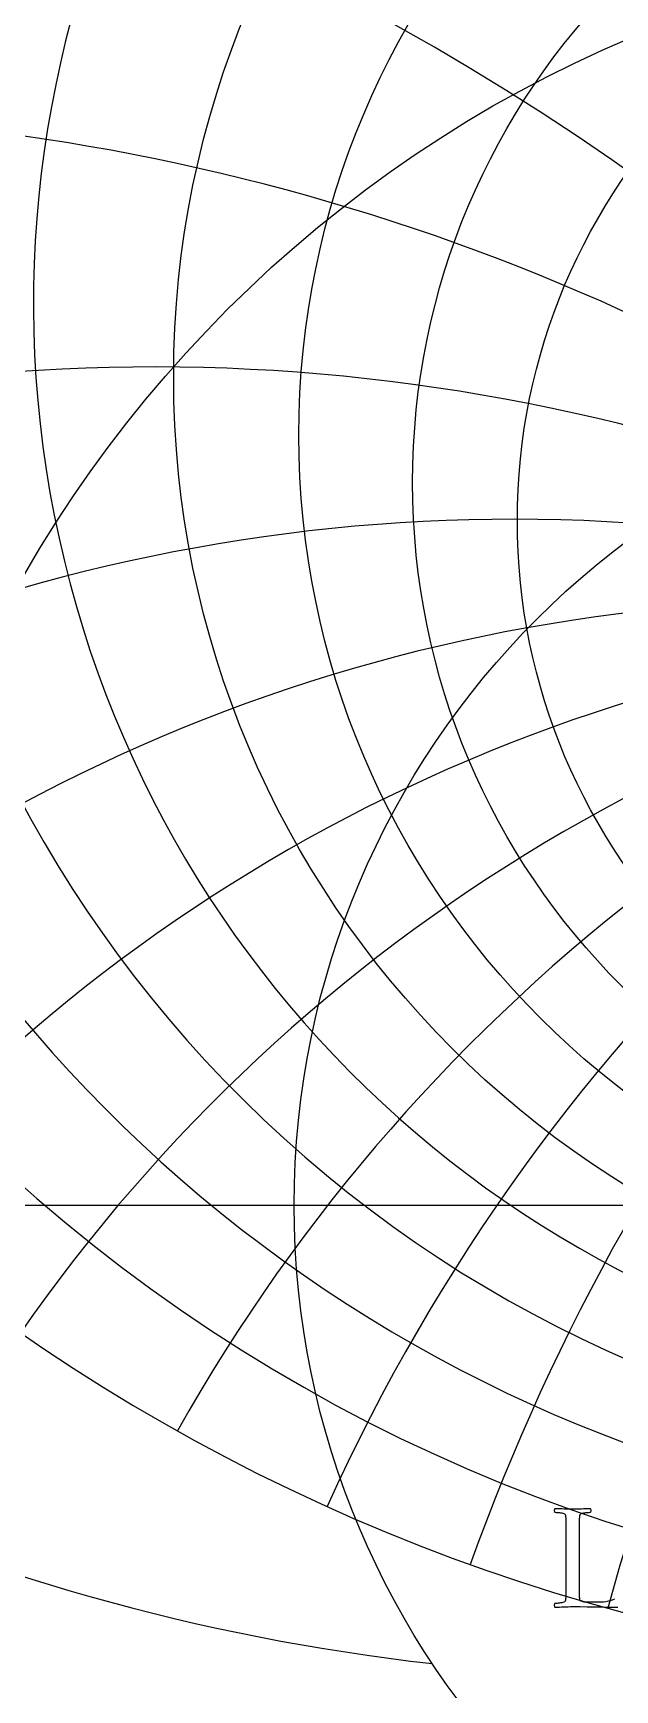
# Model space of a CAD drawing. Header units: millimetres. Extents: x -62 to 62, y -62 to 63.
# Drawn here: x -34.2 to -16, y -15.2 to 36.8 of the extents above; entities that cross this region are included whole.
import ezdxf

# ---------------------------------------------------------------- set-up
doc = ezdxf.new("R2010")
doc.units = ezdxf.units.MM
for name, color, linetype in [('CUT_OUTER', 1, 'Continuous'), ('ENGRAVE', 7, 'Continuous'), ('ENGRAVE_FINE', 8, 'Continuous'), ('TEXT', 5, 'Continuous')]:
    doc.layers.add(name, color=color, linetype=linetype)

msp = doc.modelspace()

# ---------------------------------------------------------------- linework, layer by layer
at = {"layer": 'CUT_OUTER'}
msp.add_arc((-0.0002, -0.0002), 61.6124, 137.460696, 87.802279, dxfattribs=at)
at = {"layer": 'ENGRAVE'}
msp.add_lwpolyline([(-60.75, 0), (60.75, 0)], dxfattribs=at)
for centre, radius in [((0, 0), 60.75), ((0, 26.0066), 29.8123), ((0, 24.1699), 25.8829), ((0, 22.6853), 22.3151), ((0, 21.4845), 19.0291), ((0, 0), 39.7663), ((0, 0), 26.0306)]:
    msp.add_circle(centre, radius, dxfattribs=at)
for centre, radius, start, end in [((0, 28.2907), 34.2101, 117.31226, 62.68774), ((0, 31.1579), 39.2243, 151.10225, 28.89775), ((0, 34.8078), 45.0674, 171.79216, 8.20784), ((0, 39.5446), 52.0574, 188.1431, 351.8569), ((0, 45.8535), 60.6952, 202.119559, 337.880441), ((0, -34.4872), 52.6377, 40.93333, 139.06667), ((0, -34.4872), 52.6377, 40.93333, 139.06667), ((-14.1315, 52.7394), 67.5463, 226.491917, 263.569211)]:
    msp.add_arc(centre, radius, start, end, dxfattribs=at)
at = {"layer": 'ENGRAVE_FINE'}
for centre, radius, start, end in [((-144.6208, -34.4872), 153.9022, 7.530304, 36.493549), ((-144.6208, -34.4872), 153.9022, 7.530304, 36.493549), ((-91.1711, -34.4872), 105.2753, 11.421692, 55.319327), ((-91.1711, -34.4872), 105.2753, 11.421692, 55.319327), ((-62.7311, -34.4872), 81.8897, 15.471599, 74.830713), ((-62.7311, -34.4872), 81.8897, 15.471599, 74.830713), ((62.7311, -34.4872), 81.8897, 105.169287, 164.528401), ((62.7311, -34.4872), 81.8897, 105.169287, 164.528401), ((-44.1682, -34.4872), 68.7136, 19.745306, 95.187983), ((-44.1682, -34.4872), 68.7136, 19.745306, 95.187983), ((44.1682, -34.4872), 68.7136, 84.812017, 160.254694), ((44.1682, -34.4872), 68.7136, 84.812017, 160.254694), ((-30.3904, -34.4872), 60.7807, 24.320292, 114.239595), ((-30.3904, -34.4872), 60.7807, 24.320292, 114.239595), ((30.3904, -34.4872), 60.7807, 65.760405, 155.679708), ((30.3904, -34.4872), 60.7807, 65.760405, 155.679708), ((-19.1585, -34.4872), 56.0158, 29.29143, 123.88335), ((-19.1585, -34.4872), 56.0158, 29.29143, 123.88335), ((19.1585, -34.4872), 56.0158, 56.11665, 150.70857), ((19.1585, -34.4872), 56.0158, 56.11665, 150.70857), ((-9.2814, -34.4872), 53.4497, 34.778, 132.04212), ((-9.2814, -34.4872), 53.4497, 34.778, 132.04212), ((9.2814, -34.4872), 53.4497, 47.95788, 145.222), ((9.2814, -34.4872), 53.4497, 47.95788, 145.222), ((0, 86.7866), 109.2548, 236.305594, 303.694406)]:
    msp.add_arc(centre, radius, start, end, dxfattribs=at)
at = {"layer": 'TEXT'}
msp.add_lwpolyline([(-15.8772, -12.6233), (-16.0655, -12.6215), (-16.2533, -12.6185), (-16.4404, -12.6144), (-16.6332, -12.6102), (-16.838, -12.6072), (-17.0547, -12.6054), (-17.2835, -12.6048), (-17.3628, -12.6052), (-17.438, -12.6066), (-17.5089, -12.6088), (-17.5757, -12.612), (-17.641, -12.6151), (-17.7074, -12.6173), (-17.7751, -12.6187), (-17.844, -12.6191), (-17.8522, -12.6078), (-17.8577, -12.5928), (-17.8606, -12.5742), (-17.8607, -12.5521), (-17.8588, -12.5299), (-17.8553, -12.5114), (-17.8504, -12.4964), (-17.844, -12.485), (-17.8266, -12.4846), (-17.8032, -12.4832), (-17.7739, -12.481), (-17.7386, -12.4778), (-17.7007, -12.4735), (-17.6637, -12.4676), (-17.6276, -12.4603), (-17.5925, -12.4515), (-17.5618, -12.4416), (-17.5392, -12.4311), (-17.5246, -12.42), (-17.5182, -12.4084), (-17.5097, -12.3775), (-17.5032, -12.3425), (-17.4989, -12.3033), (-17.4967, -12.2599), (-17.4956, -12.2135), (-17.4949, -12.1653), (-17.4944, -12.1153), (-17.4943, -12.0635), (-17.4943, -10.0659), (-17.4944, -10.014), (-17.4949, -9.9635), (-17.4956, -9.9146), (-17.4967, -9.8671), (-17.4989, -9.8226), (-17.5032, -9.7827), (-17.5097, -9.7472), (-17.5182, -9.7162), (-17.5246, -9.7027), (-17.5392, -9.6911), (-17.5618, -9.6812), (-17.5925, -9.6731), (-17.6276, -9.6664), (-17.6637, -9.6605), (-17.7007, -9.6556), (-17.7386, -9.6515), (-17.7739, -9.6484), (-17.8032, -9.6461), (-17.8266, -9.6448), (-17.844, -9.6444), (-17.8504, -9.633), (-17.8553, -9.618), (-17.8588, -9.5994), (-17.8607, -9.5773), (-17.8606, -9.5551), (-17.8577, -9.5366), (-17.8522, -9.5216), (-17.844, -9.5102), (-17.7724, -9.5128), (-17.7014, -9.5156), (-17.6311, -9.5188), (-17.5613, -9.5222), (-17.4922, -9.5253), (-17.4236, -9.5276), (-17.3556, -9.5289), (-17.2883, -9.5294), (-17.2193, -9.5289), (-17.1512, -9.5276), (-17.0839, -9.5253), (-17.0176, -9.5222), (-16.951, -9.5188), (-16.8829, -9.5156), (-16.8133, -9.5128), (-16.7422, -9.5102), (-16.7339, -9.5216), (-16.7284, -9.5366), (-16.7256, -9.5551), (-16.7254, -9.5773), (-16.7274, -9.5994), (-16.7308, -9.618), (-16.7357, -9.633), (-16.7422, -9.6444), (-16.7595, -9.6448), (-16.7829, -9.6461), (-16.8122, -9.6484), (-16.8476, -9.6515), (-16.8853, -9.6556), (-16.9218, -9.6605), (-16.9571, -9.6664), (-16.9913, -9.6731), (-17.0212, -9.6812), (-17.044, -9.6911), (-17.0595, -9.7027), (-17.0679, -9.7162), (-17.0744, -9.742), (-17.0793, -9.7713), (-17.0827, -9.8042), (-17.0847, -9.8408), (-17.0857, -9.88), (-17.0865, -9.921), (-17.0869, -9.9638), (-17.0871, -10.0084), (-17.0871, -10.0156), (-17.0871, -10.0228), (-17.0871, -10.03), (-17.0871, -10.0372), (-17.0871, -10.0443), (-17.0871, -10.0515), (-17.0871, -10.0587), (-17.0871, -10.0659), (-17.0871, -12.0635), (-17.0871, -12.0689), (-17.0871, -12.0754), (-17.0871, -12.0832), (-17.0871, -12.0922), (-17.0871, -12.1154), (-17.0871, -12.1419), (-17.0871, -12.1717), (-17.0871, -12.2048), (-17.0868, -12.2388), (-17.0859, -12.2712), (-17.0844, -12.3022), (-17.0823, -12.3317), (-17.0793, -12.3575), (-17.0751, -12.3772), (-17.0697, -12.391), (-17.0631, -12.3988), (-17.0378, -12.4139), (-17.0098, -12.4257), (-16.9791, -12.4343), (-16.9458, -12.4395), (-16.9061, -12.4426), (-16.8565, -12.4449), (-16.7971, -12.4462), (-16.7278, -12.4467), (-16.4643, -12.4467), (-16.3956, -12.4447), (-16.3236, -12.4389), (-16.2483, -12.4292), (-16.1697, -12.4156), (-16.0935, -12.3977), (-16.0254, -12.3754), (-15.9654, -12.3486)], dxfattribs=at)

doc.saveas('drawing.dxf')
